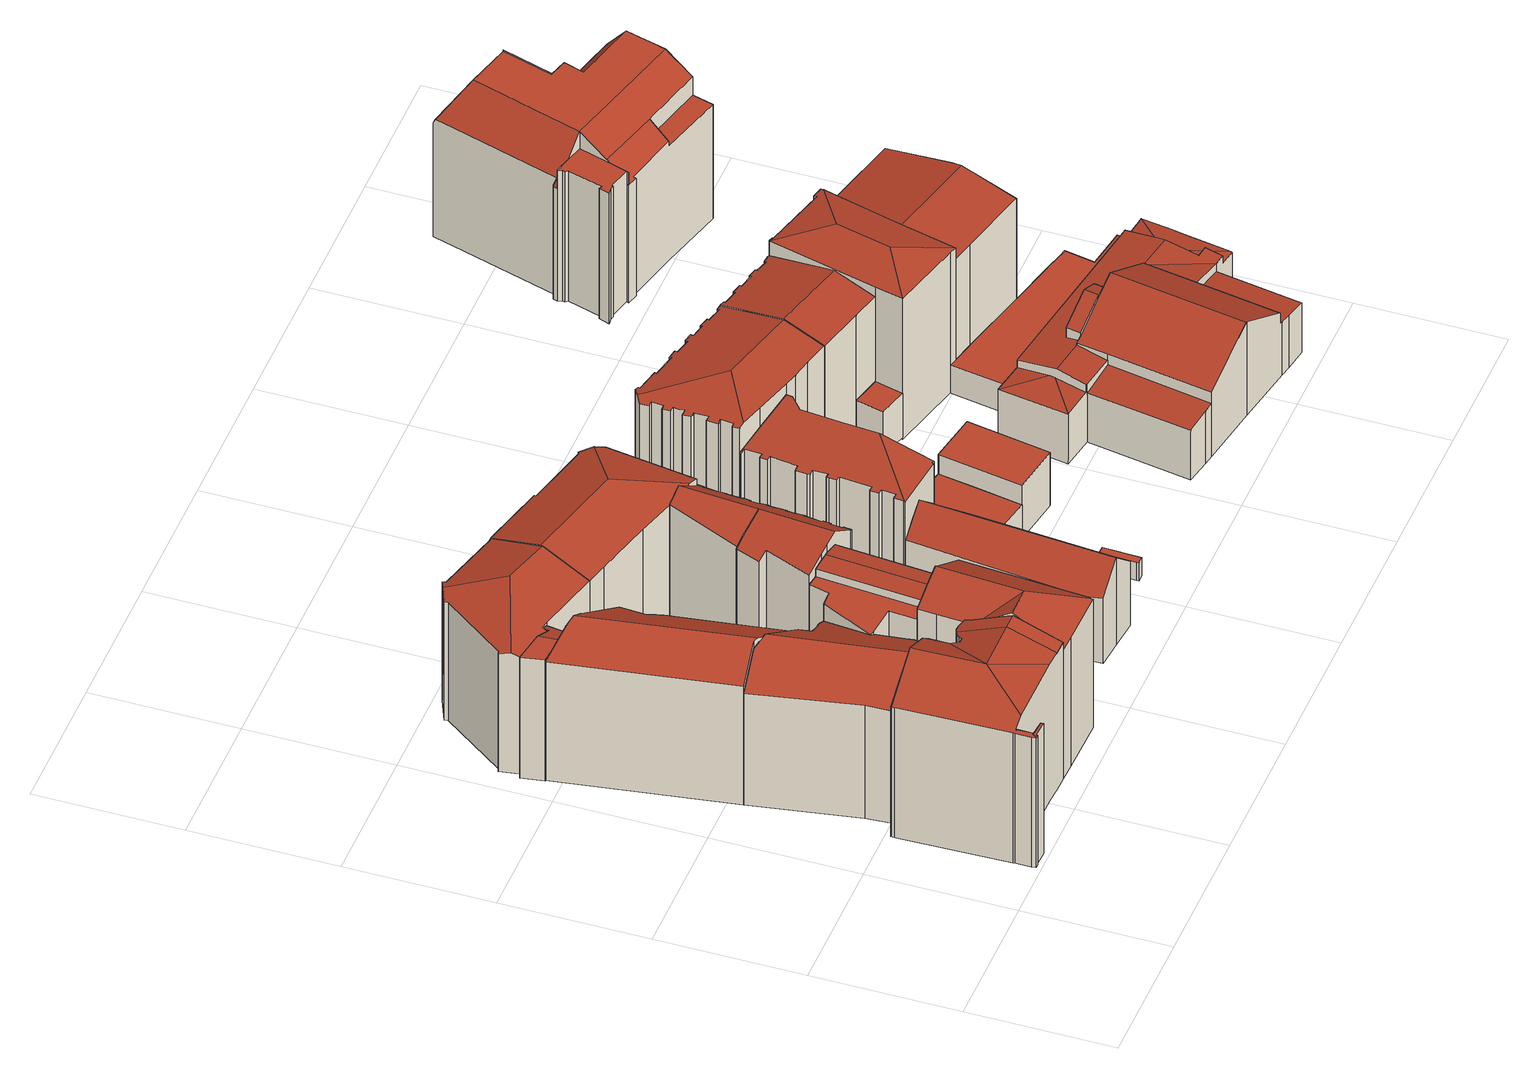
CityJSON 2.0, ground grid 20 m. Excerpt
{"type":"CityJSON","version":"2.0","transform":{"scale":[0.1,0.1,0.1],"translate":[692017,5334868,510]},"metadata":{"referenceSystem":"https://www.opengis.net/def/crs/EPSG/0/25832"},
"CityObjects":{
"building1":{"type":"Building","attributes":{"Gemeindeschluessel":"09162000","HoeheDach":"535.044","HoeheGrund":"510.742","Methode":"2000","NiedrigsteTraufeDesGebaeudes":"531.349","Geometrietyp2DReferenz":"3000","function":"31001_9998","roofType":"3100","measuredHeight":24.3,"storeysAboveGround":4},"geometry":[{"type":"MultiSurface","lod":"2","boundaries":[[[0,1,2,3]],[[4,5,6,7]],[[8,9,10,11]],[[12,13,2,1]],[[14,15,16,17]],[[18,19,20,21]],[[22,23,24,25,26,27]],[[28,29,30,31]],[[2,20,19,32,6,5,33,3]],[[4,34,35,36,37,38,33,5]],[[39,40,41,42]],[[43,44,29,28]],[[7,6,32,45]],[[46,37,36,47,48,49]],[[20,15,14,21]],[[50,51,52,53,12,1,0,54,26,25]],[[17,16,55,56]],[[30,57,58,59,60,31]],[[33,38,37,46,61,3]],[[11,10,62,44,43]],[[42,41,63,64]],[[45,32,19,18]],[[65,66,67,68]],[[23,22,66,65]],[[42,64,69,53,52,51,50,25,24,23,65,68,70,8,11,43,28,31,60,59,48,47,36,35,34,4,7,45,18,21,14,17,56,39]],[[70,71,9,8]],[[56,55,40,39]],[[59,58,49,48]],[[12,53,69,64,63,13]],[[13,63,41,40,55,16,15,20,2]],[[0,3,54]],[[10,9,71,67,66,22,27,62]],[[68,67,71,70]],[[62,27,26,54,3,61,46,49,58,57,30,29,44]]],"semantics":{"surfaces":[{"type":"RoofSurface"},{"type":"WallSurface"},{"type":"GroundSurface"}],"values":[0,1,1,0,1,1,1,1,0,1,1,1,1,1,1,1,1,1,0,1,1,1,1,1,2,1,1,1,1,0,0,0,1,0]}}]},
"building2":{"type":"Building","attributes":{"Gemeindeschluessel":"09162000","HoeheDach":"532.960","HoeheGrund":"512.794","Methode":"2000","NiedrigsteTraufeDesGebaeudes":"531.981","Geometrietyp2DReferenz":"3000","function":"31001_9998","roofType":"3100","measuredHeight":20.17},"geometry":[{"type":"MultiSurface","lod":"2","boundaries":[[[72,73,74,75]],[[76,77,78,79]],[[77,80,81,82,83,84,78]],[[83,82,75,74,85]],[[83,85,86,84]],[[77,76,87,80]],[[81,80,87,73,72]],[[81,72,75,82]],[[79,86,85,74,73,87,76]],[[79,78,84,86]]],"semantics":{"surfaces":[{"type":"RoofSurface"},{"type":"WallSurface"},{"type":"GroundSurface"}],"values":[0,1,2,1,1,1,1,1,0,1]}}]},
"building3":{"type":"Building","attributes":{"Gemeindeschluessel":"09162000","HoeheDach":"534.710","HoeheGrund":"512.870","Methode":"2000","NiedrigsteTraufeDesGebaeudes":"527.886","Geometrietyp2DReferenz":"3000","function":"31001_9998","roofType":"3100","measuredHeight":21.84,"storeysAboveGround":4},"geometry":[{"type":"MultiSurface","lod":"2","boundaries":[[[88,89,90,91]],[[92,93,94,95]],[[90,96,97,98,99,91]],[[100,101,102,103]],[[104,105,106,107,108,109,110,111,112,113,114,94,93,97,96,90,89,115]],[[116,113,112,117]],[[118,111,110,119]],[[120,121,105,104,101,100]],[[119,110,109,122]],[[117,112,111,118]],[[123,108,107,124]],[[122,109,108,123]],[[125,116,117,118,119,122,123,124,126,121,120,100,103,127,128,129,88,91,99,98,92,95]],[[115,89,88,129,128,130]],[[102,101,104,115,130,131]],[[126,106,105,121]],[[116,125,95,94,114,113]],[[103,102,131,127]],[[127,131,130,128]],[[124,107,106,126]],[[98,97,93,92]]],"semantics":{"surfaces":[{"type":"WallSurface"},{"type":"RoofSurface"},{"type":"GroundSurface"}],"values":[0,0,0,0,1,0,0,0,0,0,0,0,2,0,1,0,0,0,0,0,0]}}]},
"building4":{"type":"Building","attributes":{"Gemeindeschluessel":"09162000","HoeheDach":"535.010","HoeheGrund":"512.920","Methode":"2000","NiedrigsteTraufeDesGebaeudes":"530.481","Geometrietyp2DReferenz":"3000","function":"31001_9998","roofType":"3100","measuredHeight":22.09,"storeysAboveGround":4},"geometry":[{"type":"MultiSurface","lod":"2","boundaries":[[[132,133,134,135,136,137,138,139,140,141,142]],[[143,139,138,144]],[[145,146,147,148]],[[148,147,149,150]],[[150,149,151,152]],[[153,152,151,135,134]],[[146,154,155,136,135,151,149,147]],[[128,88,137,136,155]],[[156,142,141,157]],[[128,155,154,127]],[[144,138,137,88]],[[132,158,159,133]],[[127,154,146,145]],[[153,134,133,159]],[[160,140,139,143]],[[157,141,140,160]],[[142,156,158,132]],[[128,127,145,148,150,152,153,159,158,156,157,160,143,144,88]]],"semantics":{"surfaces":[{"type":"RoofSurface"},{"type":"WallSurface"},{"type":"GroundSurface"}],"values":[0,1,1,1,1,1,0,1,1,1,1,1,1,1,1,1,1,2]}}]},
"building5":{"type":"Building","attributes":{"Gemeindeschluessel":"09162000","HoeheDach":"515.617","HoeheGrund":"512.830","Methode":"3100","NiedrigsteTraufeDesGebaeudes":"515.617","Geometrietyp2DReferenz":"3000","function":"31001_2000","roofType":"1000","measuredHeight":2.79},"geometry":[{"type":"MultiSurface","lod":"2","boundaries":[[[161,162,163,164]],[[165,161,164,166]],[[162,167,168,163]],[[169,170,171,172]],[[167,169,172,168]],[[163,168,172,171,166,164]],[[170,165,166,171]],[[161,165,170,169,167,162]]],"semantics":{"surfaces":[{"type":"WallSurface"},{"type":"GroundSurface"},{"type":"RoofSurface"}],"values":[0,0,0,0,0,1,0,2]}}]},
"building6":{"type":"Building","attributes":{"Gemeindeschluessel":"09162000","HoeheDach":"534.676","HoeheGrund":"513.381","Methode":"2000","NiedrigsteTraufeDesGebaeudes":"532.053","Geometrietyp2DReferenz":"3000","function":"31001_9998","roofType":"3200","measuredHeight":21.3,"storeysAboveGround":5},"geometry":[{"type":"MultiSurface","lod":"2","boundaries":[[[173,174,175,176]],[[177,178,179,180,181,182,183]],[[184,185,186,187]],[[188,189,190,191]],[[192,182,181,193]],[[194,195,196,197]],[[198,191,190,177,183]],[[199,200,174,173]],[[198,183,182,192]],[[178,201,186,185,202,196,195,179]],[[199,187,186,201,200]],[[197,196,202,203]],[[176,175,189,188]],[[193,181,180,204]],[[203,202,185,184]],[[194,204,180,179,195]],[[190,189,175,174,200,201,178,177]],[[199,173,176,188,191,198,192,193,204,194,197,203,184,187]]],"semantics":{"surfaces":[{"type":"WallSurface"},{"type":"RoofSurface"},{"type":"GroundSurface"}],"values":[0,1,0,0,0,0,0,0,0,1,0,0,0,0,0,0,1,2]}}]},
"building7":{"type":"Building","attributes":{"Gemeindeschluessel":"09162000","HoeheDach":"535.420","HoeheGrund":"510.742","Methode":"2000","NiedrigsteTraufeDesGebaeudes":"531.108","Geometrietyp2DReferenz":"3000","function":"31001_9998","roofType":"3100","measuredHeight":24.68,"storeysAboveGround":4},"geometry":[{"type":"MultiSurface","lod":"2","boundaries":[[[205,206,207,53,64,208,39,209,210,211,212,213]],[[208,64,214,215,216]],[[208,216,217,39]],[[218,205,213,219]],[[209,220,221,210]],[[207,222,223,53]],[[64,53,223,224,214]],[[225,226,227,221,220,217,216,215]],[[212,228,219,213]],[[214,224,225,215]],[[225,229,218,219,228,226]],[[206,205,218,229,230]],[[220,209,39,217]],[[212,211,227,226,228]],[[210,221,227,211]],[[223,222,230,229,225,224]],[[206,230,222,207]]],"semantics":{"surfaces":[{"type":"GroundSurface"},{"type":"WallSurface"},{"type":"RoofSurface"}],"values":[0,1,1,1,1,1,1,2,1,2,2,1,1,1,1,2,1]}}]},
"building8":{"type":"Building","attributes":{"Gemeindeschluessel":"09162000","HoeheDach":"532.160","HoeheGrund":"512.802","Methode":"2000","NiedrigsteTraufeDesGebaeudes":"527.095","Geometrietyp2DReferenz":"3000","function":"31001_1000","roofType":"3100","measuredHeight":19.36,"storeysAboveGround":3},"geometry":[{"type":"MultiSurface","lod":"2","boundaries":[[[231,232,233,234]],[[235,236,237,238]],[[239,240,241,242]],[[243,242,241,244,245,246]],[[247,248,243,246,249]],[[250,238,237,251,252,253]],[[233,232,254,255,251,237,236,256,257,113]],[[255,258,252,251]],[[259,240,239,260]],[[261,250,253,245,244]],[[262,113,257,263]],[[264,254,232,231]],[[248,247,264,231,234,262,263,265,235,238,250,261,259,260]],[[264,247,249,258,255,254]],[[248,260,239,242,243]],[[234,233,113,262]],[[265,256,236,235]],[[249,246,245,253,252,258]],[[263,257,256,265]],[[259,261,244,241,240]]],"semantics":{"surfaces":[{"type":"WallSurface"},{"type":"RoofSurface"},{"type":"GroundSurface"}],"values":[0,0,1,1,0,0,1,0,0,0,0,0,2,0,0,0,0,1,0,0]}}]},
"building9":{"type":"Building","attributes":{"Gemeindeschluessel":"09162000","HoeheDach":"518.209","HoeheGrund":"513.042","Methode":"2000","NiedrigsteTraufeDesGebaeudes":"518.209","Geometrietyp2DReferenz":"3000","function":"31001_2000","roofType":"1000","measuredHeight":5.17},"geometry":[{"type":"MultiSurface","lod":"2","boundaries":[[[266,267,268,269,270,271,272,273,274,275,276,277]],[[278,279,280,281,282,283,284,285,286,287,288,289]],[[271,286,285,272]],[[270,287,286,271]],[[269,288,287,270]],[[274,283,282,275]],[[266,279,278,267]],[[272,285,284,273]],[[267,278,289,268]],[[273,284,283,274]],[[277,280,279,266]],[[268,289,288,269]],[[276,281,280,277]],[[275,282,281,276]]],"semantics":{"surfaces":[{"type":"GroundSurface"},{"type":"RoofSurface"},{"type":"WallSurface"}],"values":[0,1,2,2,2,2,2,2,2,2,2,2,2,2]}}]},
"building10":{"type":"Building","attributes":{"Gemeindeschluessel":"09162000","HoeheDach":"533.949","HoeheGrund":"513.059","Methode":"2000","NiedrigsteTraufeDesGebaeudes":"530.304","Geometrietyp2DReferenz":"3000","function":"31001_9998","roofType":"2100","measuredHeight":20.89,"storeysAboveGround":6},"geometry":[{"type":"MultiSurface","lod":"2","boundaries":[[[290,291,292,293]],[[294,295,296,297]],[[298,299,300,301]],[[302,303,304,305]],[[306,307,308,309]],[[310,311,312,313]],[[314,315,316,317]],[[318,319,320,321]],[[322,323,291,290]],[[324,325,301,300]],[[313,312,326,327]],[[328,329,330,331]],[[293,292,332,333]],[[305,304,307,306]],[[334,335,336]],[[337,338,339,340]],[[299,298,329,328]],[[336,341,342,334]],[[343,344,311,310]],[[309,308,323,322]],[[321,320,344,343]],[[345,346,347,348]],[[349,350,346,345]],[[351,352,350,349]],[[353,354,319,318]],[[324,333,332,355,325]],[[335,334,356,357,358]],[[331,330,358,357]],[[327,326,315,314]],[[359,360,361,362]],[[363,364,365,366]],[[348,347,367,368]],[[369,370,371,372]],[[372,371,303,302]],[[362,361,352,351]],[[373,374,360,359]],[[332,292,291,323,308,307,304,303,371,370,316,315,326,312,311,344,320,319,354,296,295,367,347,346,350,352,361,360,374,339,338,365,364,341,336,355]],[[340,339,374,373]],[[366,365,338,337]],[[317,316,370,369]],[[356,334,342,375]],[[297,296,354,353]],[[324,300,299,328,331,357,356,375,363,366,337,340,373,359,362,351,349,345,348,368,294,297,353,318,321,343,310,313,327,314,317,369,372,302,305,306,309,322,290,293,333]],[[335,358,330,329,298,301,325,355,336]],[[363,375,342,341,364]],[[368,367,295,294]]],"semantics":{"surfaces":[{"type":"WallSurface"},{"type":"RoofSurface"},{"type":"GroundSurface"}],"values":[0,0,0,0,0,0,0,0,0,0,0,0,0,0,0,0,0,1,0,0,0,0,0,0,0,0,0,0,0,0,0,0,0,0,0,0,1,0,0,0,0,0,2,1,0,0]}}]},
"building11":{"type":"Building","attributes":{"Gemeindeschluessel":"09162000","HoeheDach":"534.790","HoeheGrund":"513.390","Methode":"2000","NiedrigsteTraufeDesGebaeudes":"531.786","Geometrietyp2DReferenz":"3000","function":"31001_9998","roofType":"3200","measuredHeight":21.4,"storeysAboveGround":5},"geometry":[{"type":"MultiSurface","lod":"2","boundaries":[[[376,377,378,379]],[[380,381,382,383]],[[384,385,386,387,388,389,390,391]],[[378,392,393,394,379]],[[395,385,384,396]],[[376,379,394,389,388]],[[397,386,385,395]],[[377,398,397,395,396,199,187,399,380,383,392,378]],[[398,387,386,397]],[[187,400,401,399]],[[389,394,393,382,381,401,400,390]],[[383,382,393,392]],[[399,401,381,380]],[[388,387,398,377,376]],[[187,199,391,390,400]],[[396,384,391,199]]],"semantics":{"surfaces":[{"type":"WallSurface"},{"type":"RoofSurface"},{"type":"GroundSurface"}],"values":[0,0,1,0,0,1,0,2,0,0,1,0,0,0,0,0]}}]},
"building12":{"type":"Building","attributes":{"Gemeindeschluessel":"09162000","HoeheDach":"527.309","HoeheGrund":"513.350","Methode":"1000","NiedrigsteTraufeDesGebaeudes":"523.418","Geometrietyp2DReferenz":"3000","function":"31001_9998","roofType":"3100","measuredHeight":13.96,"storeysAboveGround":2},"geometry":[{"type":"MultiSurface","lod":"2","boundaries":[[[402,403,404,405]],[[406,407,402,405,408,409,410,411]],[[403,412,413,414,404]],[[408,414,413,409]],[[405,404,414,408]],[[412,415,416,411,410,409,413]],[[417,418,416,415,412,403]],[[407,417,403,402]],[[407,406,411,416,418,417]]],"semantics":{"surfaces":[{"type":"WallSurface"},{"type":"GroundSurface"},{"type":"RoofSurface"}],"values":[0,1,2,0,0,0,2,0,0]}}]},
"building13":{"type":"Building","attributes":{"Gemeindeschluessel":"09162000","HoeheDach":"532.179","HoeheGrund":"513.631","Methode":"2000","NiedrigsteTraufeDesGebaeudes":"529.806","Geometrietyp2DReferenz":"3000","function":"31001_9998","roofType":"2100","measuredHeight":18.55,"storeysAboveGround":4},"geometry":[{"type":"MultiSurface","lod":"2","boundaries":[[[419,420,421,422]],[[423,424,420,419]],[[425,426,427,428]],[[429,430,431,432]],[[427,426,433,434,435,436]],[[437,438,439,440,441,442,443,444,445,446,447,448,449,450,451,452,453,454,421,420,424,431,430,455,456,457,458,459,460,461,462,435,434]],[[463,459,458,464]],[[465,448,447,466]],[[467,439,438,468]],[[469,454,453,470]],[[471,452,451,472]],[[440,439,467,473]],[[466,447,446,474]],[[467,468,475,476,425,428,477,478,479,480,463,464,481,482,483,429,432,423,419,422,469,470,471,472,484,485,465,466,474,486,487,488,489,490,473]],[[456,455,483,482]],[[490,441,440,473]],[[428,427,436,477]],[[480,460,459,463]],[[437,434,433,476,475]],[[487,444,443,488]],[[479,461,460,480]],[[464,458,457,481]],[[483,455,430,429]],[[468,438,437,475]],[[486,445,444,487]],[[484,450,449,485]],[[470,453,452,471]],[[476,433,426,425]],[[478,462,461,479]],[[472,451,450,484]],[[422,421,454,469]],[[481,457,456,482]],[[488,443,442,489]],[[485,449,448,465]],[[474,446,445,486]],[[432,431,424,423]],[[442,441,490,489]],[[478,477,436,435,462]]],"semantics":{"surfaces":[{"type":"WallSurface"},{"type":"RoofSurface"},{"type":"GroundSurface"}],"values":[0,0,0,0,1,1,0,0,0,0,0,0,0,2,0,0,0,0,0,0,0,0,0,0,0,0,0,0,0,0,0,0,0,0,0,0,0,0]}}]},
"building14":{"type":"Building","attributes":{"Gemeindeschluessel":"09162000","HoeheDach":"513.469","HoeheGrund":"510.586","Methode":"1000","NiedrigsteTraufeDesGebaeudes":"513.469","Geometrietyp2DReferenz":"3000","function":"51009_1610","roofType":"1000","measuredHeight":2.88},"geometry":[{"type":"MultiSurface","lod":"2","boundaries":[[[491,492,493,494]],[[495,496,497,498,493,492]],[[499,497,496,500]],[[501,498,497,499]],[[494,493,498,501]],[[500,496,495,502]],[[502,495,492,491]],[[491,494,501,499,500,502]]],"semantics":{"surfaces":[{"type":"WallSurface"},{"type":"RoofSurface"},{"type":"GroundSurface"}],"values":[0,1,0,0,0,0,0,2]}}]},
"building15":{"type":"Building","attributes":{"Gemeindeschluessel":"09162000","HoeheDach":"518.475","HoeheGrund":"513.500","Methode":"1000","NiedrigsteTraufeDesGebaeudes":"518.475","Geometrietyp2DReferenz":"3000","function":"31001_2000","roofType":"1000","measuredHeight":4.97,"storeysAboveGround":1},"geometry":[{"type":"MultiSurface","lod":"2","boundaries":[[[503,504,505,506,507,508]],[[504,503,509,510,511,512,505]],[[508,507,506,513,514,515,516]],[[513,506,505,512,511,514]],[[503,508,516,509]],[[516,515,514,511,510,509]]],"semantics":{"surfaces":[{"type":"WallSurface"},{"type":"GroundSurface"},{"type":"RoofSurface"}],"values":[0,1,2,0,0,0]}}]},
"building16":{"type":"Building","attributes":{"Gemeindeschluessel":"09162000","HoeheDach":"521.625","HoeheGrund":"513.130","Methode":"1000","NiedrigsteTraufeDesGebaeudes":"521.625","Geometrietyp2DReferenz":"3000","function":"31001_2000","roofType":"1000","measuredHeight":8.49,"storeysAboveGround":2},"geometry":[{"type":"MultiSurface","lod":"2","boundaries":[[[517,518,519,520]],[[521,518,517,522]],[[522,517,520,523]],[[524,519,518,521]],[[523,524,521,522]],[[523,520,519,524]]],"semantics":{"surfaces":[{"type":"RoofSurface"},{"type":"WallSurface"},{"type":"GroundSurface"}],"values":[0,1,1,1,2,1]}}]},
"building17":{"type":"Building","attributes":{"Gemeindeschluessel":"09162000","HoeheDach":"535.276","HoeheGrund":"513.470","Methode":"2000","NiedrigsteTraufeDesGebaeudes":"533.066","Geometrietyp2DReferenz":"3000","function":"31001_9998","roofType":"3200","measuredHeight":21.81,"storeysAboveGround":5},"geometry":[{"type":"MultiSurface","lod":"2","boundaries":[[[525,526,527,528]],[[529,530,531,532]],[[533,534,535,536]],[[537,538,539,540,541,542,543,544]],[[545,546,547,548]],[[549,550,551,552]],[[553,554,555,556]],[[557,558,559,560]],[[561,562,563,564]],[[564,563,565,566]],[[537,544,567,568]],[[569,570,571,572]],[[568,567,573,574]],[[575,576,577,578]],[[579,580,581,582,583,584]],[[585,586,573,567,544,543,587,588]],[[588,587,589,590,535,534,591,551,550,592,593,594,580,579,584,595,596,597,598,599,565,563,562,559,558]],[[589,587,543,542,541,577,576,547,546,600,601,602,603,531,530,571,570,604,605,555,554,606,527,526,607,590]],[[608,591,534,533]],[[609,604,570,569]],[[610,611,585,588,558,557]],[[612,586,585,611]],[[535,590,607,613,614,536]],[[615,598,597,616]],[[613,607,526,525]],[[574,573,586,612]],[[552,551,591,608]],[[578,577,541,540]],[[548,547,576,575]],[[600,546,545,617,618,601]],[[619,592,550,549]],[[620,616,597,596,595,621]],[[566,565,599,622]],[[560,559,562,561]],[[623,593,592,619]],[[556,555,605,624]],[[625,606,554,553]],[[532,531,603,626]],[[627,602,601,618]],[[580,594,593,623,628,581]],[[528,527,606,625]],[[621,595,584,583]],[[624,605,604,609]],[[572,571,530,529]],[[539,538,537,568,574,612,611,610,557,560,561,564,566,622,615,616,620,621,583,582,581,628,623,619,549,552,608,533,536,614,613,525,528,625,553,556,624,609,569,572,529,532,626,627,618,617,545,548,575,578,540]],[[622,599,598,615]],[[626,603,602,627]]],"semantics":{"surfaces":[{"type":"WallSurface"},{"type":"RoofSurface"},{"type":"GroundSurface"}],"values":[0,0,0,0,0,0,0,0,0,0,0,0,0,0,0,1,1,1,0,0,0,0,0,0,0,0,0,0,0,0,0,0,0,0,0,0,0,0,0,0,0,0,0,0,2,0,0]}}]},
"building18":{"type":"Building","attributes":{"Gemeindeschluessel":"09162000","HoeheDach":"520.510","HoeheGrund":"513.460","Methode":"2000","NiedrigsteTraufeDesGebaeudes":"520.510","Geometrietyp2DReferenz":"3000","function":"31001_9998","roofType":"1000","measuredHeight":7.05,"storeysAboveGround":1},"geometry":[{"type":"MultiSurface","lod":"2","boundaries":[[[629,630,631,632]],[[633,629,632,634,635]],[[636,637,638,631,630]],[[635,634,632,631,638,637]],[[630,629,633,636]],[[636,633,635,637]]],"semantics":{"surfaces":[{"type":"WallSurface"},{"type":"RoofSurface"},{"type":"GroundSurface"}],"values":[0,1,2,0,0,0]}}]},
"building19":{"type":"Building","attributes":{"Gemeindeschluessel":"09162000","HoeheDach":"535.427","HoeheGrund":"513.420","Methode":"2000","NiedrigsteTraufeDesGebaeudes":"533.161","Geometrietyp2DReferenz":"3000","function":"31001_9998","roofType":"3100","measuredHeight":22.01,"storeysAboveGround":5},"geometry":[{"type":"MultiSurface","lod":"2","boundaries":[[[639,640,641,642]],[[643,644,645,646]],[[647,648,649,650,651,652]],[[648,647,653,654,655,656,657,658,659,660,643,646,661,662,663,664,665,639,642,666,667,649]],[[664,668,669,665]],[[647,652,670,653]],[[659,671,672,660]],[[658,673,671,659]],[[666,674,675,667]],[[665,669,640,639]],[[642,641,674,666]],[[653,670,676,654]],[[661,677,678,662]],[[662,678,679,663]],[[663,679,668,664]],[[680,681,682,657,656,655]],[[651,650,675,674,641,640,669,668,679,678,677,645,644,672,671,673,682,681]],[[670,652,651,681,680,676]],[[660,672,644,643]],[[667,675,650,649]],[[646,645,677,661]],[[654,676,680,655]],[[657,682,673,658]]],"semantics":{"surfaces":[{"type":"WallSurface"},{"type":"GroundSurface"},{"type":"RoofSurface"}],"values":[0,0,0,1,0,0,0,0,0,0,0,0,0,0,0,0,2,2,0,0,0,0,0]}}]},
"building20":{"type":"Building","attributes":{"Gemeindeschluessel":"09162000","HoeheDach":"536.956","HoeheGrund":"513.230","Methode":"1000","NiedrigsteTraufeDesGebaeudes":"535.521","Geometrietyp2DReferenz":"3000","function":"31001_9998","roofType":"3200","measuredHeight":23.73,"storeysAboveGround":6},"geometry":[{"type":"MultiSurface","lod":"2","boundaries":[[[683,684,685,686,687]],[[688,689,690,691]],[[692,693,694,695]],[[694,693,696,697,684,683]],[[698,699,700,701,702,703,697,696]],[[704,705,706,707]],[[705,690,689,685]],[[708,709,702,701]],[[710,694,683,687,711]],[[684,697,703,702,709,712,706,705,685]],[[713,710,711,714]],[[706,712,709,708,715,707]],[[686,685,689,688,716,717]],[[698,696,693,692]],[[700,699,698,692,695,713,714,718,717,716,688,691,704,707,715,708,701]],[[695,694,710,713]],[[711,687,686,717,718,714]],[[704,691,690,705]]],"semantics":{"surfaces":[{"type":"RoofSurface"},{"type":"WallSurface"},{"type":"GroundSurface"}],"values":[0,1,1,0,1,1,0,1,0,0,1,1,1,1,2,1,1,1]}}]},
"building21":{"type":"Building","attributes":{"name":"Schauspielhaus Münchner Kammerspiele","Gemeindeschluessel":"09162000","HoeheDach":"528.234","HoeheGrund":"513.175","Methode":"2000","NiedrigsteTraufeDesGebaeudes":"521.036","Geometrietyp2DReferenz":"3000","function":"31001_3000","roofType":"3100","measuredHeight":15.06,"storeysAboveGround":2},"geometry":[{"type":"MultiSurface","lod":"2","boundaries":[[[719,720,721,722,723,724,725]],[[726,727,728,729]],[[730,731,732,733,734,735,736]],[[737,738,739,740,741,742]],[[743,744,738,737]],[[745,746,729,728,747]],[[748,749,736,735,750,751,752,753,754,755,756]],[[757,758,759,760]],[[745,747,761,762]],[[763,764,765,757,760,766]],[[767,768,769,770,771,772,773,774,775,776,741,740,746,745,762,777,778]],[[779,733,732,780]],[[781,782,783,784,785,786,787]],[[780,788,789,719,725,779]],[[772,764,763,773]],[[767,778,790,722,721]],[[775,774,791,786,785,792]],[[792,785,784,744,743]],[[776,793,742,741]],[[736,794,795,759]],[[754,783,782,755]],[[744,784,783,754]],[[760,759,795,796,766]],[[743,737,742,793,792]],[[739,738,744,754,753,797]],[[780,732,731,788]],[[798,799,800,801]],[[746,740,739,797,802,729]],[[769,768,720,719,789]],[[758,730,736,759]],[[771,770,758,757,765]],[[751,803,804,777,762,761,805,752]],[[722,790,804,803,723]],[[767,721,720,768]],[[748,806,807,749]],[[774,773,763,766,796,791]],[[727,805,761,747,728]],[[752,805,727,726,802,797,753]],[[769,789,788,731,730,758,770]],[[726,729,802]],[[803,751,750,723]],[[791,796,795,794,787,786]],[[781,807,806,799,798]],[[725,734,733,779]],[[775,792,793,776]],[[777,804,790,778]],[[736,749,807,781,787,794]],[[755,782,801,800,756]],[[771,765,764,772]],[[748,756,800,799,806]],[[723,750,735,724]],[[724,735,734,725]],[[798,801,782,781]]],"semantics":{"surfaces":[{"type":"RoofSurface"},{"type":"WallSurface"},{"type":"GroundSurface"}],"values":[0,0,0,1,1,1,0,1,1,0,2,1,0,0,1,1,1,1,1,1,1,1,1,0,0,1,0,1,1,0,1,1,0,1,1,1,0,1,1,0,1,0,0,1,1,1,1,1,1,1,1,1,1]}}]},
"building22":{"type":"Building","attributes":{"Gemeindeschluessel":"09162000","HoeheDach":"517.710","HoeheGrund":"513.230","Methode":"2000","NiedrigsteTraufeDesGebaeudes":"517.710","Geometrietyp2DReferenz":"3000","function":"31001_9998","roofType":"1000","measuredHeight":4.48,"storeysAboveGround":1},"geometry":[{"type":"MultiSurface","lod":"2","boundaries":[[[808,809,810,811]],[[812,813,814,815]],[[811,810,816,777]],[[817,818,819,820]],[[695,821,822,823]],[[815,814,809,808]],[[816,810,809,814,813,819,818,822,821,824,825]],[[762,825,824,713]],[[713,824,821,695]],[[777,816,825,762]],[[820,819,813,812]],[[823,822,818,817]],[[762,713,695,823,817,820,812,815,808,811,777]]],"semantics":{"surfaces":[{"type":"WallSurface"},{"type":"RoofSurface"},{"type":"GroundSurface"}],"values":[0,0,0,0,0,0,1,0,0,0,0,0,2]}}]},
"building23":{"type":"Building","attributes":{"Gemeindeschluessel":"09162000","HoeheDach":"535.360","HoeheGrund":"513.190","Methode":"2000","NiedrigsteTraufeDesGebaeudes":"532.984","Geometrietyp2DReferenz":"3000","function":"31001_9998","roofType":"3100","measuredHeight":22.17,"storeysAboveGround":6},"geometry":[{"type":"MultiSurface","lod":"2","boundaries":[[[826,827,828,829,830,831,832]],[[698,830,829,833]],[[817,834,835,836,828,827,826,837]],[[835,834,817,838,823,695,839,692,698,833,836]],[[692,831,830,698]],[[833,829,828,836]],[[840,832,831,692,839,695]],[[823,841,840,695]],[[838,817,837,842,841,823]],[[841,842,837,826,832,840]]],"semantics":{"surfaces":[{"type":"RoofSurface"},{"type":"WallSurface"},{"type":"GroundSurface"}],"values":[0,1,1,2,1,1,1,1,1,0]}}]},
"building24":{"type":"Building","attributes":{"Gemeindeschluessel":"09162000","HoeheDach":"536.916","HoeheGrund":"513.199","Methode":"2000","NiedrigsteTraufeDesGebaeudes":"531.086","Geometrietyp2DReferenz":"3000","function":"31001_9998","roofType":"1000","measuredHeight":23.72,"storeysAboveGround":5},"geometry":[{"type":"MultiSurface","lod":"2","boundaries":[[[843,844,845,846,847,848]],[[849,850,851,852,853,854]],[[855,856,857,858]],[[859,860,861,862]],[[863,864,865,866,867,868,869]],[[870,859,871,872,844,843,848,873,874]],[[875,876,849,854,877,878,879]],[[880,881,882,883,884,885]],[[858,857,886,887]],[[862,888,871,859]],[[889,890,891,892]],[[892,891,893,894]],[[887,886,895,896]],[[877,854,853,897,898,899,900,901,902,859,870,878]],[[903,875,904,905]],[[906,907,908]],[[864,863,909,910]],[[902,911,860,859]],[[912,913,882,881]],[[914,915,916,917,898,897]],[[876,918,919,920,921,850,849]],[[919,918,903,905]],[[901,911,902]],[[879,878,922,923,906]],[[924,920,919,905,904,925,926]],[[872,871,888,927,928,929,845,844]],[[930,931,917,916]],[[914,897,853,852]],[[896,895,890,889]],[[932,933,934,935,936]],[[901,900,909]],[[937,938,874,873,939,940,941,942]],[[915,914,852,851,850,921,920,924,926,943,944,855,858,887,896,889,892,894,945,912,881,880,885,946,947,948,942,941,940,939,847,846,845,929,928,927,949,868,867,866,950,930,916]],[[910,909,951,952]],[[918,876,875,903]],[[926,925,953,943]],[[901,909,863,869,861,860,911]],[[895,886,857,856,907,906,923,922,933,932,936,884,883,882,913,954,893,891,890]],[[945,954,913,912]],[[953,925,904,875,879,906,908]],[[943,953,908,907,944]],[[909,900,899]],[[930,950,866,865,952,951,931]],[[922,878,933]],[[955,937,942,948,947,956]],[[934,933,878,870,874,938,937,955,956,935]],[[884,936,935,956,947,946,885]],[[952,865,864,910]],[[868,949,927,888,862,861,869]],[[898,917,931,951,909,899]],[[944,907,856,855]],[[894,893,954,945]],[[939,873,848,847]]],"semantics":{"surfaces":[{"type":"WallSurface"},{"type":"RoofSurface"},{"type":"GroundSurface"}],"values":[0,0,0,0,0,1,1,0,0,1,0,0,0,1,0,0,0,0,0,0,0,1,0,0,0,0,0,0,0,0,0,0,2,0,0,0,1,1,0,1,0,0,0,0,0,1,0,1,0,1,0,0,0]}}]}
},
"vertices":[
[204,33,225],[227,32,225],[225,96,250],[152,96,250],[202,148,7],[202,148,229],[209,148,229],[209,148,7],[87,7,7],[87,7,214],[82,7,213],[82,7,7],[248,32,225],[247,96,250],[228,162,7],[228,162,224],[234,162,224],[234,162,7],[217,157,7],[217,157,226],[223,160,225],[223,160,7],[87,12,216],[87,12,7],[87,14,7],[86,34,7],[86,34,217],[87,14,216],[81,34,7],[81,34,214],[81,36,214],[81,36,7],[213,153,227],[201,161,224],[201,161,7],[201,188,7],[200,195,7],[200,195,224],[201,188,224],[246,158,7],[246,158,226],[245,150,229],[245,150,7],[81,13,7],[81,13,214],[213,153,7],[149,193,250],[149,193,7],[77,192,7],[77,192,214],[103,34,7],[204,33,7],[227,32,7],[248,32,7],[103,34,225],[240,160,225],[240,160,7],[77,185,214],[77,187,214],[77,187,7],[77,185,7],[149,186,250],[82,7,214],[247,110,245],[247,110,7],[109,11,7],[109,11,215],[110,7,214],[110,7,7],[247,96,7],[87,8,7],[87,8,214],
[10,613,221],[41,606,230],[39,633,230],[5,644,220],[64,599,223],[64,599,28],[72,633,28],[72,633,220],[55,602,28],[10,613,28],[5,644,28],[60,626,28],[63,635,28],[60,626,224],[63,635,222],[55,602,226],
[171,345,29],[171,345,217],[174,328,217],[174,328,29],[223,336,29],[223,336,188],[238,336,179],[238,336,29],[201,332,201],[211,334,195],[211,334,29],[201,332,29],[77,192,29],[77,192,207],[74,224,209],[74,224,29],[144,193,247],[200,195,214],[205,197,211],[209,201,208],[212,206,206],[214,211,205],[214,217,204],[213,223,204],[210,263,202],[203,263,206],[210,277,201],[117,368,247],[203,263,29],[210,263,29],[213,223,29],[214,217,29],[144,193,29],[200,195,29],[214,211,29],[212,206,29],[209,201,29],[210,277,29],[205,197,29],[48,371,29],[98,376,29],[117,368,29],[98,376,237],[48,371,207],
[151,568,205],[80,595,243],[80,593,244],[68,597,250],[104,373,250],[171,345,213],[163,395,213],[146,509,213],[144,512,214],[143,518,214],[134,527,218],[146,509,29],[163,395,29],[10,612,29],[10,612,218],[10,613,218],[10,613,29],[55,602,243],[55,602,29],[64,599,247],[64,599,29],[80,593,29],[48,371,218],[98,376,247],[134,527,29],[143,518,29],[151,568,29],[80,595,29],[144,512,29],
[177,343,56],[171,345,56],[171,345,28],[177,343,28],[190,373,56],[190,373,28],[163,395,56],[163,395,28],[194,405,56],[200,397,56],[200,397,28],[194,405,28],
[72,633,34],[72,633,224],[63,635,224],[63,635,34],[4,655,225],[114,696,247],[91,773,225],[69,764,221],[70,759,222],[5,671,222],[1,670,221],[195,751,34],[195,751,222],[199,751,222],[199,751,34],[60,626,34],[60,626,221],[5,644,221],[5,644,34],[5,671,34],[70,759,34],[102,778,34],[102,778,223],[104,773,224],[104,773,34],[1,670,34],[162,610,34],[162,610,225],[180,677,247],[195,750,223],[195,750,34],[69,764,34],
[352,35,7],[351,30,7],[273,31,7],[246,150,7],[247,195,7],[249,220,7],[274,217,7],[301,213,7],[364,208,7],[247,110,246],[246,144,224],[246,150,224],[246,158,223],[352,35,212],[364,208,212],[247,195,223],[249,220,223],[273,31,211],[248,32,211],[247,97,254],[290,97,254],[298,214,254],[274,217,239],[301,213,252],[351,33,212],[351,30,211],
[253,258,28],[253,258,206],[210,262,206],[210,262,28],[259,337,28],[259,337,206],[267,365,206],[267,365,28],[364,208,171],[376,351,171],[334,356,218],[322,212,218],[301,213,221],[312,359,221],[308,359,222],[297,214,222],[274,217,28],[301,213,28],[274,217,218],[298,361,28],[283,363,206],[283,363,218],[298,361,220],[249,220,206],[271,217,206],[253,337,206],[238,336,206],[271,217,218],[376,351,28],[364,208,28],[312,359,28],[203,263,28],[238,336,28],[249,220,28],[253,337,28],
[264,552,30],[249,494,30],[189,512,30],[184,519,30],[173,521,30],[175,529,30],[166,541,30],[180,584,30],[192,592,30],[194,603,30],[274,582,30],[271,551,30],[249,494,82],[264,552,82],[271,551,82],[274,582,82],[194,603,82],[192,592,82],[180,584,82],[166,541,82],[175,529,82],[173,521,82],[184,519,82],[189,512,82],
[381,362,31],[381,362,206],[380,351,206],[380,351,31],[386,485,31],[386,485,208],[386,472,208],[386,472,31],[267,365,220],[267,365,31],[298,361,31],[298,361,229],[381,391,31],[381,391,207],[386,390,204],[386,390,31],[385,379,31],[385,379,204],[379,379,208],[379,379,31],[390,450,31],[390,450,204],[390,438,203],[390,438,31],[385,425,31],[385,425,206],[389,425,203],[389,425,31],[390,462,31],[390,462,205],[386,462,208],[386,462,31],[377,363,31],[377,363,208],[312,359,31],[312,359,233],[385,438,207],[385,438,31],[288,428,31],[288,428,225],[270,431,220],[270,431,31],[376,351,209],[376,351,31],[298,463,208],[298,463,227],[342,457,239],[396,555,31],[396,555,206],[395,547,206],[395,547,31],[350,563,239],[329,567,225],[386,450,31],[386,450,207],[387,495,31],[387,495,209],[391,495,206],[391,495,31],[388,517,31],[388,517,209],[392,517,31],[392,517,206],[390,472,31],[390,472,205],[334,356,239],[298,463,31],[281,464,31],[281,464,222],[389,527,31],[389,527,209],[392,527,206],[392,527,31],[358,561,31],[358,561,233],[392,555,208],[392,555,31],[391,485,205],[391,485,31],[389,414,31],[389,414,203],[384,414,207],[384,414,31],[391,547,31],[391,547,209],[329,567,31],
[392,555,218],[392,555,34],[404,676,34],[404,676,224],[290,725,34],[290,725,224],[382,703,224],[382,703,34],[194,603,224],[274,582,224],[329,567,223],[358,561,223],[375,558,224],[323,644,248],[180,679,248],[162,610,224],[385,705,34],[385,705,223],[396,688,228],[274,582,34],[194,603,34],[329,567,34],[358,561,34],[291,728,34],[199,751,223],[291,728,223],
[475,45,34],[475,45,173],[437,48,138],[437,48,34],[533,249,34],[515,41,34],[436,72,34],[458,310,34],[496,306,34],[537,302,34],[496,306,173],[458,310,138],[436,72,135],[537,302,135],[537,302,134],[515,41,136],[533,249,135],
[474,415,36],[474,415,200],[474,435,200],[474,435,36],[469,416,36],[469,416,199],[538,304,36],[538,304,199],[537,302,198],[537,302,36],[468,402,36],[468,402,199],[469,412,199],[469,412,36],[541,303,199],[547,375,218],[459,311,199],[458,310,198],[548,395,218],[551,427,218],[556,481,218],[571,496,222],[572,504,222],[518,519,209],[477,530,198],[477,528,198],[484,527,200],[482,503,200],[476,504,199],[475,494,199],[475,493,199],[481,492,200],[476,455,200],[469,456,198],[468,440,198],[468,436,198],[474,401,200],[470,357,200],[464,358,199],[462,345,199],[468,344,200],[466,325,200],[460,326,199],[459,313,199],[468,344,36],[462,345,36],[475,494,36],[476,504,36],[556,481,36],[551,427,36],[468,436,36],[468,440,36],[469,456,36],[476,455,36],[571,496,36],[482,503,36],[548,395,36],[541,303,36],[458,310,36],[459,313,36],[460,326,36],[466,325,36],[464,358,36],[470,357,36],[474,401,36],[481,492,36],[475,493,36],[484,527,36],[477,528,36],[477,530,36],[518,519,36],[572,504,36],
[627,70,6],[627,70,35],[627,73,35],[627,73,6],[637,70,35],[637,73,35],[639,122,35],[629,122,35],[639,122,6],[637,73,6],[629,122,6],[637,70,6],
[626,220,35],[638,289,35],[646,335,35],[646,335,85],[638,289,85],[626,220,85],[581,228,35],[586,297,35],[590,345,35],[641,336,35],[641,336,85],[590,345,85],[586,297,85],[581,228,85],
[695,209,116],[715,323,116],[646,335,116],[626,220,116],[715,323,31],[695,209,31],[626,220,31],[646,335,31],
[514,674,35],[514,674,231],[513,671,232],[513,671,35],[616,650,35],[616,650,231],[628,647,231],[628,647,35],[486,650,35],[486,650,231],[486,662,231],[486,662,35],[654,485,35],[668,542,35],[688,617,35],[691,632,35],[691,632,231],[688,617,234],[668,542,253],[654,485,239],[662,638,35],[662,638,231],[661,635,232],[661,635,35],[485,633,35],[485,633,232],[491,633,233],[491,633,35],[545,661,35],[545,661,233],[579,654,232],[579,654,35],[477,530,35],[477,530,237],[478,540,236],[478,540,35],[484,540,35],[484,540,237],[485,558,237],[485,558,35],[479,558,235],[479,558,35],[618,493,239],[618,493,35],[592,651,35],[592,651,232],[614,646,232],[614,646,35],[592,499,238],[592,499,35],[684,630,35],[684,630,231],[684,633,231],[684,633,35],[487,605,234],[489,605,235],[489,605,35],[487,605,35],[482,606,35],[482,606,233],[518,519,239],[572,504,238],[558,570,253],[486,528,239],[502,664,234],[499,670,233],[492,649,233],[484,621,233],[490,620,234],[489,612,234],[482,594,234],[484,593,234],[488,593,235],[487,573,236],[480,574,235],[655,640,231],[647,642,231],[647,639,232],[627,643,232],[593,655,231],[579,657,231],[546,664,232],[509,676,231],[492,649,35],[593,655,35],[486,528,35],[518,519,35],[572,504,35],[509,676,35],[499,670,35],[487,573,35],[488,593,35],[655,640,35],[647,642,35],[484,621,35],[484,593,35],[482,594,35],[480,574,35],[490,620,35],[579,657,35],[546,664,35],[627,643,35],[647,639,35],[489,612,35],
[760,457,105],[760,457,35],[719,467,35],[719,467,105],[750,418,105],[717,460,105],[710,429,105],[750,418,35],[710,429,35],[717,460,35],
[784,606,34],[784,606,233],[785,609,232],[785,609,34],[719,625,34],[719,625,232],[733,622,232],[733,622,34],[760,457,34],[774,515,34],[798,607,34],[798,607,232],[774,515,254],[760,457,240],[719,467,34],[653,483,34],[654,485,34],[668,542,34],[691,632,34],[698,630,34],[697,627,34],[718,622,34],[732,619,34],[753,614,34],[754,617,34],[767,614,34],[766,611,34],[792,608,34],[795,608,34],[767,614,232],[766,611,233],[719,467,240],[697,627,233],[718,622,233],[698,630,232],[792,608,232],[795,608,232],[653,483,240],[732,619,233],[753,614,233],[754,617,232],[654,485,240],[668,542,254],[691,632,232],
[820,460,270],[839,535,270],[797,606,256],[760,457,256],[750,419,256],[798,607,32],[798,607,256],[803,605,256],[803,605,32],[884,483,32],[884,483,256],[861,390,256],[861,390,32],[908,574,256],[909,577,256],[908,574,32],[909,577,32],[909,578,32],[910,581,32],[910,581,255],[909,578,256],[803,604,32],[803,604,256],[894,580,256],[894,580,32],[895,585,32],[895,585,255],[850,393,256],[750,418,256],[894,581,256],[850,393,32],[750,418,32],[894,581,32],[797,606,32],[760,457,32],[750,419,32],
[1126,131,111],[1136,189,111],[1142,220,111],[1147,253,111],[1099,210,117],[1098,205,117],[1097,199,117],[827,250,117],[828,257,117],[790,309,111],[774,214,111],[1086,135,123],[1102,133,123],[1106,157,126],[1090,159,126],[1097,199,130],[1098,205,131],[1045,214,131],[820,206,111],[820,206,124],[821,206,124],[821,206,32],[796,64,32],[796,64,111],[871,198,117],[871,198,124],[790,310,32],[774,214,32],[790,310,111],[959,247,128],[956,228,131],[1099,210,130],[1107,260,123],[836,302,123],[827,248,131],[878,240,131],[886,238,131],[890,258,128],[1085,135,111],[1085,135,123],[1033,143,131],[1033,143,117],[835,302,111],[835,302,32],[1018,26,116],[1032,23,115],[1065,18,111],[1013,27,117],[1142,220,32],[1136,189,32],[1126,129,32],[1085,135,32],[1065,18,32],[1032,23,32],[1018,26,32],[932,41,32],[846,55,32],[830,58,32],[1141,255,32],[1148,254,32],[1090,159,113],[1106,157,113],[937,231,168],[886,238,139],[878,240,134],[871,198,134],[846,55,134],[930,41,182],[962,227,182],[1102,133,110],[1126,129,110],[1148,254,110],[932,41,181],[846,55,117],[830,58,115],[1045,214,134],[1033,143,134],[1013,27,134],[820,207,124],[931,231,170],[935,251,170],[890,258,144],[886,238,144],[820,207,111],[1107,260,110],[1141,255,110],[836,302,111],[959,247,161],[956,228,161],
[1089,293,32],[1089,293,77],[1146,284,77],[1146,284,32],[1088,336,32],[1088,336,77],[1097,334,77],[1097,334,32],[1141,255,77],[993,359,32],[993,359,77],[1061,343,77],[1061,343,32],[861,390,77],[892,383,77],[892,383,32],[850,393,77],[835,302,77],
[1010,436,254],[1014,450,251],[1035,543,230],[939,566,230],[908,574,230],[884,483,250],[880,467,254],[939,566,32],[1010,436,32],[1014,450,32],[1035,543,32],[993,359,237],[990,360,32],[880,467,32],[861,390,237],[892,383,237],[990,360,237],
[953,1068,218],[984,1058,222],[984,1058,32],[953,1068,32],[932,1075,32],[932,1075,216],[1073,823,256],[1073,823,32],[1078,841,32],[1081,850,32],[1081,850,267],[1078,841,267],[878,819,32],[878,819,240],[847,827,240],[847,827,32],[1008,1025,267],[1008,1025,269],[1031,1019,235],[1031,1019,218],[1014,952,231],[1014,952,212],[1014,951,212],[1014,951,32],[1014,952,32],[1011,956,32],[1011,956,236],[945,1041,267],[1032,1042,228],[1014,1048,226],[913,1081,213],[912,1078,220],[976,825,243],[1067,802,243],[961,871,267],[899,887,267],[887,848,243],[851,897,32],[853,893,32],[853,893,240],[851,897,240],[851,898,240],[851,898,32],[846,825,240],[846,825,32],[1037,1040,218],[832,825,32],[832,825,240],[837,840,240],[837,840,32],[841,838,240],[841,838,32],[840,826,240],[840,826,32],[1088,877,267],[1094,897,267],[1004,920,267],[1013,948,267],[988,955,267],[987,955,267],[976,825,214],[967,797,222],[967,797,214],[886,844,240],[877,816,240],[877,816,219],[1013,948,231],[1013,948,212],[987,955,269],[852,889,32],[852,889,240],[1088,877,32],[1094,897,32],[1101,924,32],[1101,924,233],[1067,802,214],[1059,773,214],[1059,773,32],[1067,802,32],[899,887,240],[887,848,240],[967,797,32],[892,815,221],[892,815,32],[1037,1040,32],[1032,1042,32],[1014,1048,32],[1017,945,32],[1017,945,233],[852,899,240],[876,893,240],[852,899,212],[851,899,211],[851,899,240],[860,903,220],[905,1052,220],[913,1081,32],[912,1078,32],[905,1052,32],[860,903,32],[892,812,32],[877,816,32],[855,886,32],[851,899,32],[853,905,32],[854,905,32],[1031,1019,32],[1016,948,32],[1016,948,231],[1016,948,212],[892,812,219],[855,886,240],[854,905,212],[853,905,211]
]}
